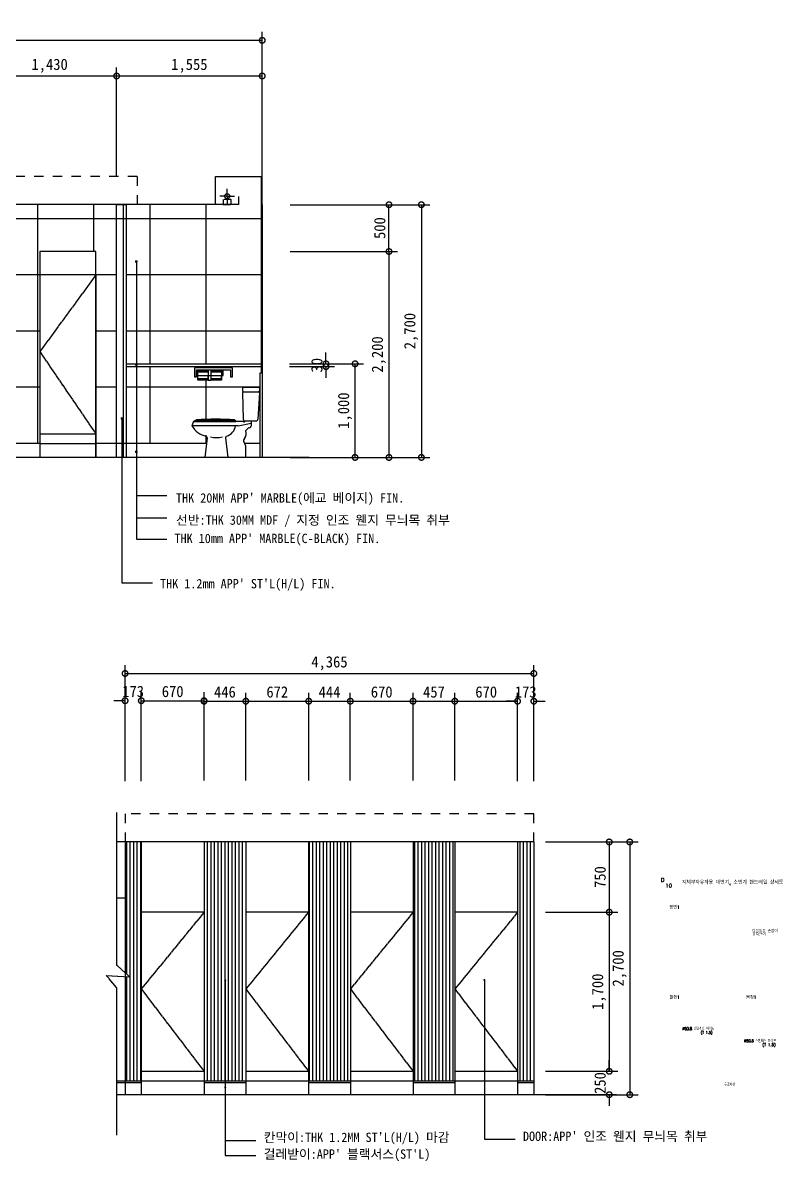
# Model space of a CAD drawing. Header units: inches. Extents: x -1249499 to 290957, y -589671 to 1013543.
# Drawn here: x -1166040 to -1158005, y 242871 to 255034 of the extents above; entities that cross this region are included whole.
import ezdxf
from ezdxf.enums import TextEntityAlignment as Align

# ---------------------------------------------------------------- set-up
doc = ezdxf.new("R2010")
doc.units = ezdxf.units.IN
doc.header["$MEASUREMENT"] = 0
for name, pattern in [('CEN', [62, 60, -1, 0, -1]), ('HID2', [1.15, 0.75, -0.4]), ('HIDDEN', [2, 1, -1])]:
    doc.linetypes.add(name, pattern=pattern)
for name, color, linetype in [('5', 5, 'Continuous'), ('6', 6, 'Continuous'), ('A-NOTE', 62, 'Continuous'), ('CEN', 1, 'CEN'), ('CHAIR', 4, 'Continuous'), ('DIM', 1, 'Continuous'), ('F', 150, 'Continuous'), ('FUR', 4, 'Continuous'), ('H', 8, 'Continuous'), ('LIGHT', 1, 'Continuous'), ('TEX', 7, 'Continuous'), ('text', 7, 'Continuous'), ('WALL1', 3, 'Continuous'), ('내벽', 177, 'Continuous')]:
    doc.layers.add(name, color=color, linetype=linetype)
doc.styles.add('HSH', font='romans', dxfattribs={"bigfont": 'hs'})
doc.styles.add('R14HS', font='romans.shx', dxfattribs={"bigfont": 'hsw.shx'})
doc.styles.get("Standard").update_dxf_attribs({"font": 'DotumChe.ttf'})
doc.dimstyles.new('STANDARD-600', dxfattribs={"dimtxt": 1000, "dimasz": 400, "dimexe": 800, "dimexo": 800, "dimgap": 400, "dimtad": 1, "dimdec": 0, "dimzin": 0, "dimdsep": 46, "dimlunit": 6, "dimtxsty": 'Standard', "dimsah": 1, "dimcen": 0.135, "dimclrd": 256, "dimclre": 256, "dimclrt": 4, "dimadec": 0, "dimazin": 0, "dimtfac": 1, "dimtdec": 0, "dimtofl": 0, "dimtmove": 2, "dimatfit": 3, "dimfxl": 1, "dimtolj": 1, "dimtzin": 0, "dimarcsym": 0})

# ---------------------------------------------------------------- blocks, each defined once
blk = doc.blocks.new('_DOTSMALL')
at = {"color": 0, "linetype": 'ByBlock', "const_width": 0.5}
blk.add_lwpolyline([(-0.0625, 0, 1), (0.0625, 0, 1)], format="xyb", close=True, dxfattribs=at)
blk = doc.blocks.new('*D983')
at = {"layer": 'DEFPOINTS', "color": 0, "transparency": 16777216}
for p in [(-1163483, 254846), (-1175358, 253090), (-1163483, 253090)]:
    blk.add_point(p, dxfattribs=at)
at = {"layer": 'H', "color": 0, "lineweight": -2, "transparency": 16777216}
for p, q in [((-1175358, 253390), (-1175358, 254936)), ((-1163483, 253390), (-1163483, 254936)), ((-1175358, 254846), (-1163483, 254846))]:
    blk.add_line(p, q, dxfattribs=at)
at = {"layer": 'H', "color": 0, "lineweight": -2, "transparency": 16777216, "xscale": 120, "yscale": 120, "zscale": 120, "rotation": 180}
blk.add_blockref('_DOTSMALL', (-1175358, 254846), dxfattribs=at)
at = {"layer": 'H', "color": 0, "lineweight": -2, "transparency": 16777216, "xscale": 120, "yscale": 120, "zscale": 120}
blk.add_blockref('_DOTSMALL', (-1163483, 254846), dxfattribs=at)
at = {"layer": 'H', "color": 4, "transparency": 16777216, "insert": (-1169421, 254955), "char_height": 120, "attachment_point": 5}
blk.add_mtext('\\A1;11,875', dxfattribs=at)
blk = doc.blocks.new('*D984')
at = {"layer": 'DEFPOINTS', "color": 0, "transparency": 16777216}
for p in [(-1165038, 254465), (-1166468, 253090), (-1165038, 253090)]:
    blk.add_point(p, dxfattribs=at)
at = {"layer": 'H', "color": 0, "lineweight": -2, "transparency": 16777216}
for p, q in [((-1166468, 253390), (-1166468, 254555)), ((-1166468, 254465), (-1165038, 254465)), ((-1165038, 253390), (-1165038, 254555))]:
    blk.add_line(p, q, dxfattribs=at)
at = {"layer": 'H', "color": 0, "lineweight": -2, "transparency": 16777216, "xscale": 120, "yscale": 120, "zscale": 120, "rotation": 180}
blk.add_blockref('_DOTSMALL', (-1166468, 254465), dxfattribs=at)
at = {"layer": 'H', "color": 0, "lineweight": -2, "transparency": 16777216, "xscale": 120, "yscale": 120, "zscale": 120}
blk.add_blockref('_DOTSMALL', (-1165038, 254465), dxfattribs=at)
at = {"layer": 'H', "color": 4, "transparency": 16777216, "insert": (-1165753, 254574), "char_height": 120, "attachment_point": 5}
blk.add_mtext('\\A1;1,430', dxfattribs=at)
blk = doc.blocks.new('*D1058')
at = {"layer": 'DEFPOINTS', "color": 0, "transparency": 16777216}
for p in [(-1163658, 247786), (-1164104, 246640), (-1163658, 246640)]:
    blk.add_point(p, dxfattribs=at)
at = {"layer": 'H', "color": 0, "lineweight": -2, "transparency": 16777216}
for p, q in [((-1164104, 246940), (-1164104, 247876)), ((-1163658, 246940), (-1163658, 247876)), ((-1164104, 247786), (-1163658, 247786))]:
    blk.add_line(p, q, dxfattribs=at)
at = {"layer": 'H', "color": 0, "lineweight": -2, "transparency": 16777216, "xscale": 120, "yscale": 120, "zscale": 120, "rotation": 180}
blk.add_blockref('_DOTSMALL', (-1164104, 247786), dxfattribs=at)
at = {"layer": 'H', "color": 0, "lineweight": -2, "transparency": 16777216, "xscale": 120, "yscale": 120, "zscale": 120}
blk.add_blockref('_DOTSMALL', (-1163658, 247786), dxfattribs=at)
at = {"layer": 'H', "color": 4, "transparency": 16777216, "insert": (-1163881, 247884), "char_height": 120, "attachment_point": 5}
blk.add_mtext('\\A1;446', dxfattribs=at)
blk = doc.blocks.new('*D1059')
at = {"layer": 'DEFPOINTS', "color": 0, "transparency": 16777216}
for p in [(-1160582, 248082), (-1164947, 246630), (-1160582, 246630)]:
    blk.add_point(p, dxfattribs=at)
at = {"layer": 'H', "color": 0, "lineweight": -2, "transparency": 16777216}
for p, q in [((-1164947, 246930), (-1164947, 248172)), ((-1160582, 246930), (-1160582, 248172)), ((-1164947, 248082), (-1160582, 248082))]:
    blk.add_line(p, q, dxfattribs=at)
at = {"layer": 'H', "color": 0, "lineweight": -2, "transparency": 16777216, "xscale": 120, "yscale": 120, "zscale": 120, "rotation": 180}
blk.add_blockref('_DOTSMALL', (-1164947, 248082), dxfattribs=at)
at = {"layer": 'H', "color": 0, "lineweight": -2, "transparency": 16777216, "xscale": 120, "yscale": 120, "zscale": 120}
blk.add_blockref('_DOTSMALL', (-1160582, 248082), dxfattribs=at)
at = {"layer": 'H', "color": 4, "transparency": 16777216, "insert": (-1162765, 248191), "char_height": 120, "attachment_point": 5}
blk.add_mtext('\\A1;4,365', dxfattribs=at)
blk = doc.blocks.new('*D1060')
at = {"layer": 'DEFPOINTS', "color": 0, "transparency": 16777216}
for p in [(-1164104, 247791), (-1164774, 246630), (-1164104, 246640)]:
    blk.add_point(p, dxfattribs=at)
at = {"layer": 'H', "color": 0, "lineweight": -2, "transparency": 16777216}
for p, q in [((-1164774, 246930), (-1164774, 247881)), ((-1164104, 246940), (-1164104, 247881)), ((-1164774, 247791), (-1164104, 247791))]:
    blk.add_line(p, q, dxfattribs=at)
at = {"layer": 'H', "color": 0, "lineweight": -2, "transparency": 16777216, "xscale": 120, "yscale": 120, "zscale": 120, "rotation": 180}
blk.add_blockref('_DOTSMALL', (-1164774, 247791), dxfattribs=at)
at = {"layer": 'H', "color": 0, "lineweight": -2, "transparency": 16777216, "xscale": 120, "yscale": 120, "zscale": 120}
blk.add_blockref('_DOTSMALL', (-1164104, 247791), dxfattribs=at)
at = {"layer": 'H', "color": 4, "transparency": 16777216, "insert": (-1164439, 247889), "char_height": 120, "attachment_point": 5}
blk.add_mtext('\\A1;670', dxfattribs=at)
blk = doc.blocks.new('*D1061')
at = {"layer": 'DEFPOINTS', "color": 0, "transparency": 16777216}
for p in [(-1160756, 247786), (-1161426, 246640), (-1160756, 246630)]:
    blk.add_point(p, dxfattribs=at)
at = {"layer": 'H', "color": 0, "lineweight": -2, "transparency": 16777216}
for p, q in [((-1161426, 246940), (-1161426, 247876)), ((-1160756, 246930), (-1160756, 247876)), ((-1161426, 247786), (-1160756, 247786))]:
    blk.add_line(p, q, dxfattribs=at)
at = {"layer": 'H', "color": 0, "lineweight": -2, "transparency": 16777216, "xscale": 120, "yscale": 120, "zscale": 120, "rotation": 180}
blk.add_blockref('_DOTSMALL', (-1161426, 247786), dxfattribs=at)
at = {"layer": 'H', "color": 0, "lineweight": -2, "transparency": 16777216, "xscale": 120, "yscale": 120, "zscale": 120}
blk.add_blockref('_DOTSMALL', (-1160756, 247786), dxfattribs=at)
at = {"layer": 'H', "color": 4, "transparency": 16777216, "insert": (-1161091, 247884), "char_height": 120, "attachment_point": 5}
blk.add_mtext('\\A1;670', dxfattribs=at)
blk = doc.blocks.new('*D1062')
at = {"layer": 'DEFPOINTS', "color": 0, "transparency": 16777216}
for p in [(-1161426, 247786), (-1161872, 246640), (-1161426, 246640)]:
    blk.add_point(p, dxfattribs=at)
at = {"layer": 'H', "color": 0, "lineweight": -2, "transparency": 16777216}
for p, q in [((-1161872, 246940), (-1161872, 247876)), ((-1161426, 246940), (-1161426, 247876)), ((-1161872, 247786), (-1161426, 247786))]:
    blk.add_line(p, q, dxfattribs=at)
at = {"layer": 'H', "color": 0, "lineweight": -2, "transparency": 16777216, "xscale": 120, "yscale": 120, "zscale": 120, "rotation": 180}
blk.add_blockref('_DOTSMALL', (-1161872, 247786), dxfattribs=at)
at = {"layer": 'H', "color": 0, "lineweight": -2, "transparency": 16777216, "xscale": 120, "yscale": 120, "zscale": 120}
blk.add_blockref('_DOTSMALL', (-1161426, 247786), dxfattribs=at)
at = {"layer": 'H', "color": 4, "transparency": 16777216, "insert": (-1161649, 247884), "char_height": 120, "attachment_point": 5}
blk.add_mtext('\\A1;457', dxfattribs=at)
blk = doc.blocks.new('*D1063')
at = {"layer": 'DEFPOINTS', "color": 0, "transparency": 16777216}
for p in [(-1161872, 247786), (-1162542, 246640), (-1161872, 246640)]:
    blk.add_point(p, dxfattribs=at)
at = {"layer": 'H', "color": 0, "lineweight": -2, "transparency": 16777216}
for p, q in [((-1162542, 246940), (-1162542, 247876)), ((-1161872, 246940), (-1161872, 247876)), ((-1162542, 247786), (-1161872, 247786))]:
    blk.add_line(p, q, dxfattribs=at)
at = {"layer": 'H', "color": 0, "lineweight": -2, "transparency": 16777216, "xscale": 120, "yscale": 120, "zscale": 120, "rotation": 180}
blk.add_blockref('_DOTSMALL', (-1162542, 247786), dxfattribs=at)
at = {"layer": 'H', "color": 0, "lineweight": -2, "transparency": 16777216, "xscale": 120, "yscale": 120, "zscale": 120}
blk.add_blockref('_DOTSMALL', (-1161872, 247786), dxfattribs=at)
at = {"layer": 'H', "color": 4, "transparency": 16777216, "insert": (-1162207, 247884), "char_height": 120, "attachment_point": 5}
blk.add_mtext('\\A1;670', dxfattribs=at)
blk = doc.blocks.new('*D1064')
at = {"layer": 'DEFPOINTS', "color": 0, "transparency": 16777216}
for p in [(-1162542, 247786), (-1162986, 246640), (-1162542, 246640)]:
    blk.add_point(p, dxfattribs=at)
at = {"layer": 'H', "color": 0, "lineweight": -2, "transparency": 16777216}
for p, q in [((-1162986, 246940), (-1162986, 247876)), ((-1162542, 246940), (-1162542, 247876)), ((-1162986, 247786), (-1162542, 247786))]:
    blk.add_line(p, q, dxfattribs=at)
at = {"layer": 'H', "color": 0, "lineweight": -2, "transparency": 16777216, "xscale": 120, "yscale": 120, "zscale": 120, "rotation": 180}
blk.add_blockref('_DOTSMALL', (-1162986, 247786), dxfattribs=at)
at = {"layer": 'H', "color": 0, "lineweight": -2, "transparency": 16777216, "xscale": 120, "yscale": 120, "zscale": 120}
blk.add_blockref('_DOTSMALL', (-1162542, 247786), dxfattribs=at)
at = {"layer": 'H', "color": 4, "transparency": 16777216, "insert": (-1162764, 247884), "char_height": 120, "attachment_point": 5}
blk.add_mtext('\\A1;444', dxfattribs=at)
blk = doc.blocks.new('*D1065')
at = {"layer": 'DEFPOINTS', "color": 0, "transparency": 16777216}
for p in [(-1162986, 247786), (-1163658, 246640), (-1162986, 246640)]:
    blk.add_point(p, dxfattribs=at)
at = {"layer": 'H', "color": 0, "lineweight": -2, "transparency": 16777216}
for p, q in [((-1163658, 246940), (-1163658, 247876)), ((-1162986, 246940), (-1162986, 247876)), ((-1163658, 247786), (-1162986, 247786))]:
    blk.add_line(p, q, dxfattribs=at)
at = {"layer": 'H', "color": 0, "lineweight": -2, "transparency": 16777216, "xscale": 120, "yscale": 120, "zscale": 120, "rotation": 180}
blk.add_blockref('_DOTSMALL', (-1163658, 247786), dxfattribs=at)
at = {"layer": 'H', "color": 0, "lineweight": -2, "transparency": 16777216, "xscale": 120, "yscale": 120, "zscale": 120}
blk.add_blockref('_DOTSMALL', (-1162986, 247786), dxfattribs=at)
at = {"layer": 'H', "color": 4, "transparency": 16777216, "insert": (-1163322, 247884), "char_height": 120, "attachment_point": 5}
blk.add_mtext('\\A1;672', dxfattribs=at)
blk = doc.blocks.new('*D1066')
at = {"layer": 'DEFPOINTS', "color": 0, "transparency": 16777216}
for p in [(-1164947, 247791), (-1164947, 246630), (-1164774, 246630)]:
    blk.add_point(p, dxfattribs=at)
at = {"layer": 'H', "color": 0, "lineweight": -2, "transparency": 16777216}
for p, q in [((-1164947, 246930), (-1164947, 247881)), ((-1164774, 246930), (-1164774, 247881)), ((-1164947, 247791), (-1165067, 247791)), ((-1164774, 247791), (-1164654, 247791))]:
    blk.add_line(p, q, dxfattribs=at)
at = {"layer": 'H', "color": 0, "lineweight": -2, "transparency": 16777216, "xscale": 120, "yscale": 120, "zscale": 120}
blk.add_blockref('_DOTSMALL', (-1164947, 247791), dxfattribs=at)
at = {"layer": 'H', "color": 0, "lineweight": -2, "transparency": 16777216, "xscale": 120, "yscale": 120, "zscale": 120, "rotation": 180}
blk.add_blockref('_DOTSMALL', (-1164774, 247791), dxfattribs=at)
at = {"layer": 'H', "color": 4, "transparency": 16777216, "insert": (-1164861, 247889), "char_height": 120, "attachment_point": 5}
blk.add_mtext('\\A1;173', dxfattribs=at)
blk = doc.blocks.new('*D1067')
at = {"layer": 'DEFPOINTS', "color": 0, "transparency": 16777216}
for p in [(-1160582, 247786), (-1160756, 246630), (-1160582, 246630)]:
    blk.add_point(p, dxfattribs=at)
at = {"layer": 'H', "color": 0, "lineweight": -2, "transparency": 16777216}
for p, q in [((-1160756, 246930), (-1160756, 247876)), ((-1160582, 246930), (-1160582, 247876)), ((-1160756, 247786), (-1160876, 247786)), ((-1160582, 247786), (-1160462, 247786))]:
    blk.add_line(p, q, dxfattribs=at)
at = {"layer": 'H', "color": 0, "lineweight": -2, "transparency": 16777216, "xscale": 120, "yscale": 120, "zscale": 120}
blk.add_blockref('_DOTSMALL', (-1160756, 247786), dxfattribs=at)
at = {"layer": 'H', "color": 0, "lineweight": -2, "transparency": 16777216, "xscale": 120, "yscale": 120, "zscale": 120, "rotation": 180}
blk.add_blockref('_DOTSMALL', (-1160582, 247786), dxfattribs=at)
at = {"layer": 'H', "color": 4, "transparency": 16777216, "insert": (-1160669, 247884), "char_height": 120, "attachment_point": 5}
blk.add_mtext('\\A1;173', dxfattribs=at)
blk = doc.blocks.new('*D1068')
at = {"layer": 'DEFPOINTS', "color": 0, "transparency": 16777216}
for p in [(-1160756, 246282), (-1160756, 243582), (-1159558, 243582)]:
    blk.add_point(p, dxfattribs=at)
at = {"layer": 'H', "color": 0, "lineweight": -2, "transparency": 16777216}
for p, q in [((-1160456, 246282), (-1159468, 246282)), ((-1159558, 246282), (-1159558, 243582)), ((-1160456, 243582), (-1159468, 243582))]:
    blk.add_line(p, q, dxfattribs=at)
at = {"layer": 'H', "color": 0, "lineweight": -2, "transparency": 16777216, "xscale": 120, "yscale": 120, "zscale": 120}
for p, rotation in [((-1159558, 246282), 90), ((-1159558, 243582), 270)]:
    blk.add_blockref('_DOTSMALL', p, dxfattribs=dict(at, rotation=rotation))
at = {"layer": 'H', "color": 4, "transparency": 16777216, "insert": (-1159667, 244932), "char_height": 120, "attachment_point": 5, "rotation": 90}
blk.add_mtext('\\A1;2,700', dxfattribs=at)
blk = doc.blocks.new('*D1069')
at = {"layer": 'DEFPOINTS', "color": 0, "transparency": 16777216}
for p in [(-1160756, 246282), (-1160756, 245532), (-1159777, 245532)]:
    blk.add_point(p, dxfattribs=at)
at = {"layer": 'H', "color": 0, "lineweight": -2, "transparency": 16777216}
for p, q in [((-1160456, 246282), (-1159687, 246282)), ((-1159777, 246282), (-1159777, 245532)), ((-1160456, 245532), (-1159687, 245532))]:
    blk.add_line(p, q, dxfattribs=at)
at = {"layer": 'H', "color": 0, "lineweight": -2, "transparency": 16777216, "xscale": 120, "yscale": 120, "zscale": 120}
for p, rotation in [((-1159777, 246282), 90), ((-1159777, 245532), 270)]:
    blk.add_blockref('_DOTSMALL', p, dxfattribs=dict(at, rotation=rotation))
at = {"layer": 'H', "color": 4, "transparency": 16777216, "insert": (-1159874, 245907), "char_height": 120, "attachment_point": 5, "rotation": 90}
blk.add_mtext('\\A1;750', dxfattribs=at)
blk = doc.blocks.new('*D1070')
at = {"layer": 'DEFPOINTS', "color": 0, "transparency": 16777216}
for p in [(-1160756, 245532), (-1160756, 243832), (-1159777, 243832)]:
    blk.add_point(p, dxfattribs=at)
at = {"layer": 'H', "color": 0, "lineweight": -2, "transparency": 16777216}
for p, q in [((-1160456, 245532), (-1159687, 245532)), ((-1159777, 245532), (-1159777, 243832)), ((-1160456, 243832), (-1159687, 243832))]:
    blk.add_line(p, q, dxfattribs=at)
at = {"layer": 'H', "color": 0, "lineweight": -2, "transparency": 16777216, "xscale": 120, "yscale": 120, "zscale": 120}
for p, rotation in [((-1159777, 245532), 90), ((-1159777, 243832), 270)]:
    blk.add_blockref('_DOTSMALL', p, dxfattribs=dict(at, rotation=rotation))
at = {"layer": 'H', "color": 4, "transparency": 16777216, "insert": (-1159886, 244682), "char_height": 120, "attachment_point": 5, "rotation": 90}
blk.add_mtext('\\A1;1,700', dxfattribs=at)
blk = doc.blocks.new('*D1071')
at = {"layer": 'DEFPOINTS', "color": 0, "transparency": 16777216}
for p in [(-1160756, 243832), (-1160756, 243582), (-1159777, 243582)]:
    blk.add_point(p, dxfattribs=at)
at = {"layer": 'H', "color": 0, "lineweight": -2, "transparency": 16777216}
for p, q in [((-1159777, 243832), (-1159777, 243952)), ((-1160456, 243832), (-1159687, 243832)), ((-1160456, 243582), (-1159687, 243582)), ((-1159777, 243582), (-1159777, 243462))]:
    blk.add_line(p, q, dxfattribs=at)
at = {"layer": 'H', "color": 0, "lineweight": -2, "transparency": 16777216, "xscale": 120, "yscale": 120, "zscale": 120}
for p, rotation in [((-1159777, 243832), 270), ((-1159777, 243582), 90)]:
    blk.add_blockref('_DOTSMALL', p, dxfattribs=dict(at, rotation=rotation))
at = {"layer": 'H', "color": 4, "transparency": 16777216, "insert": (-1159874, 243707), "char_height": 120, "attachment_point": 5, "rotation": 90}
blk.add_mtext('\\A1;250', dxfattribs=at)
blk = doc.blocks.new('*D1072')
at = {"layer": 'DEFPOINTS', "color": 0, "transparency": 16777216}
for p in [(-1163483, 253090), (-1163483, 250390), (-1161783, 250390)]:
    blk.add_point(p, dxfattribs=at)
at = {"layer": 'H', "color": 0, "lineweight": -2, "transparency": 16777216}
for p, q in [((-1163183, 253090), (-1161693, 253090)), ((-1161783, 253090), (-1161783, 250390)), ((-1163183, 250390), (-1161693, 250390))]:
    blk.add_line(p, q, dxfattribs=at)
at = {"layer": 'H', "color": 0, "lineweight": -2, "transparency": 16777216, "xscale": 120, "yscale": 120, "zscale": 120}
for p, rotation in [((-1161783, 253090), 90), ((-1161783, 250390), 270)]:
    blk.add_blockref('_DOTSMALL', p, dxfattribs=dict(at, rotation=rotation))
at = {"layer": 'H', "color": 4, "transparency": 16777216, "insert": (-1161892, 251740), "char_height": 120, "attachment_point": 5, "rotation": 90}
blk.add_mtext('\\A1;2,700', dxfattribs=at)
blk = doc.blocks.new('*D1073')
at = {"layer": 'DEFPOINTS', "color": 0, "transparency": 16777216}
for p in [(-1163483, 252590), (-1163483, 250390), (-1162129, 250390)]:
    blk.add_point(p, dxfattribs=at)
at = {"layer": 'H', "color": 0, "lineweight": -2, "transparency": 16777216}
for p, q in [((-1163183, 252590), (-1162039, 252590)), ((-1162129, 252590), (-1162129, 250390)), ((-1163183, 250390), (-1162039, 250390))]:
    blk.add_line(p, q, dxfattribs=at)
at = {"layer": 'H', "color": 0, "lineweight": -2, "transparency": 16777216, "xscale": 120, "yscale": 120, "zscale": 120}
for p, rotation in [((-1162129, 252590), 90), ((-1162129, 250390), 270)]:
    blk.add_blockref('_DOTSMALL', p, dxfattribs=dict(at, rotation=rotation))
at = {"layer": 'H', "color": 4, "transparency": 16777216, "insert": (-1162238, 251490), "char_height": 120, "attachment_point": 5, "rotation": 90}
blk.add_mtext('\\A1;2,200', dxfattribs=at)
blk = doc.blocks.new('*D1074')
at = {"layer": 'DEFPOINTS', "color": 0, "transparency": 16777216}
for p in [(-1163483, 251390), (-1162491, 251390), (-1163483, 250390)]:
    blk.add_point(p, dxfattribs=at)
at = {"layer": 'H', "color": 0, "lineweight": -2, "transparency": 16777216}
for p, q in [((-1163183, 251390), (-1162401, 251390)), ((-1162491, 250390), (-1162491, 251390)), ((-1163183, 250390), (-1162401, 250390))]:
    blk.add_line(p, q, dxfattribs=at)
at = {"layer": 'H', "color": 0, "lineweight": -2, "transparency": 16777216, "xscale": 120, "yscale": 120, "zscale": 120}
for p, rotation in [((-1162491, 251390), 90), ((-1162491, 250390), 270)]:
    blk.add_blockref('_DOTSMALL', p, dxfattribs=dict(at, rotation=rotation))
at = {"layer": 'H', "color": 4, "transparency": 16777216, "insert": (-1162599, 250890), "char_height": 120, "attachment_point": 5, "rotation": 90}
blk.add_mtext('\\A1;1,000', dxfattribs=at)
blk = doc.blocks.new('*D1075')
at = {"layer": 'DEFPOINTS', "color": 0, "transparency": 16777216}
for p in [(-1163483, 253090), (-1162129, 253090), (-1163483, 252590)]:
    blk.add_point(p, dxfattribs=at)
at = {"layer": 'H', "color": 0, "lineweight": -2, "transparency": 16777216}
for p, q in [((-1163183, 253090), (-1162039, 253090)), ((-1162129, 252590), (-1162129, 253090)), ((-1163183, 252590), (-1162039, 252590))]:
    blk.add_line(p, q, dxfattribs=at)
at = {"layer": 'H', "color": 0, "lineweight": -2, "transparency": 16777216, "xscale": 120, "yscale": 120, "zscale": 120}
for p, rotation in [((-1162129, 253090), 90), ((-1162129, 252590), 270)]:
    blk.add_blockref('_DOTSMALL', p, dxfattribs=dict(at, rotation=rotation))
at = {"layer": 'H', "color": 4, "transparency": 16777216, "insert": (-1162227, 252840), "char_height": 120, "attachment_point": 5, "rotation": 90}
blk.add_mtext('\\A1;500', dxfattribs=at)
blk = doc.blocks.new('*D1076')
at = {"layer": 'DEFPOINTS', "color": 0, "transparency": 16777216}
for p in [(-1163483, 254465), (-1165038, 253090), (-1163483, 253090)]:
    blk.add_point(p, dxfattribs=at)
at = {"layer": 'H', "color": 0, "lineweight": -2, "transparency": 16777216}
for p, q in [((-1165038, 253390), (-1165038, 254555)), ((-1165038, 254465), (-1163483, 254465)), ((-1163483, 253390), (-1163483, 254555))]:
    blk.add_line(p, q, dxfattribs=at)
at = {"layer": 'H', "color": 0, "lineweight": -2, "transparency": 16777216, "xscale": 120, "yscale": 120, "zscale": 120, "rotation": 180}
blk.add_blockref('_DOTSMALL', (-1165038, 254465), dxfattribs=at)
at = {"layer": 'H', "color": 0, "lineweight": -2, "transparency": 16777216, "xscale": 120, "yscale": 120, "zscale": 120}
blk.add_blockref('_DOTSMALL', (-1163483, 254465), dxfattribs=at)
at = {"layer": 'H', "color": 4, "transparency": 16777216, "insert": (-1164261, 254574), "char_height": 120, "attachment_point": 5}
blk.add_mtext('\\A1;1,555', dxfattribs=at)
blk = doc.blocks.new('할로겐6')
at = {"color": 1}
for q in [(105, 356), (-95, 156), (105, -43), (105, -43), (305, 156)]:
    blk.add_line((105, 156), q, dxfattribs=at)
at = {"color": 4}
blk.add_circle((105, 156), 75, dxfattribs=at)
at = {"layer": '내벽', "color": 1}
for p, q in [((105, 367), (105, 380)), ((-106, 156), (-118, 156)), ((315, 156), (328, 156)), ((105, -54), (105, -67))]:
    blk.add_line(p, q, dxfattribs=at)
blk = doc.blocks.new('A$C23DE038C')
at = {"layer": 'LIGHT', "color": 4}
blk.add_blockref('할로겐6', (118, 67), dxfattribs=at)
blk = doc.blocks.new('A$C780571A9')
at = {"layer": 'LIGHT', "linetype": 'Continuous'}
blk.add_blockref('A$C23DE038C', (0, 0), dxfattribs=at)
blk = doc.blocks.new('A$C15CA1D79')
at = {"layer": 'LIGHT', "linetype": 'Continuous'}
blk.add_blockref('A$C780571A9', (0, 0), dxfattribs=at)
blk = doc.blocks.new('A$C687454CC')
at = {"layer": 'LIGHT', "color": 1, "linetype": 'Continuous', "xscale": -1}
blk.add_blockref('A$C15CA1D79', (447, 0), dxfattribs=at)
blk = doc.blocks.new('A$C3FF03160')
at = {"layer": 'LIGHT'}
blk.add_blockref('A$C687454CC', (0, 0), dxfattribs=at)
blk = doc.blocks.new('A$C45D56508')
at = {"layer": 'FUR', "color": 4, "xscale": -1, "rotation": 270}
blk.add_blockref('A$C3FF03160', (0, 0), dxfattribs=at)
blk = doc.blocks.new('*D1077')
at = {"layer": 'DEFPOINTS', "color": 0, "transparency": 16777216}
for p in [(-1163493, 251390), (-1163493, 251360), (-1162802, 251360)]:
    blk.add_point(p, dxfattribs=at)
at = {"layer": 'H', "color": 0, "lineweight": -2, "transparency": 16777216}
for p, q in [((-1162802, 251390), (-1162802, 251510)), ((-1163193, 251390), (-1162712, 251390)), ((-1163193, 251360), (-1162712, 251360)), ((-1162802, 251360), (-1162802, 251240))]:
    blk.add_line(p, q, dxfattribs=at)
at = {"layer": 'H', "color": 0, "lineweight": -2, "transparency": 16777216, "xscale": 120, "yscale": 120, "zscale": 120}
for p, rotation in [((-1162802, 251390), 270), ((-1162802, 251360), 90)]:
    blk.add_blockref('_DOTSMALL', p, dxfattribs=dict(at, rotation=rotation))
at = {"layer": 'H', "color": 4, "transparency": 16777216, "insert": (-1162899, 251375), "char_height": 120, "attachment_point": 5, "rotation": 90}
blk.add_mtext('\\A1;30', dxfattribs=at)

msp = doc.modelspace()

# ---------------------------------------------------------------- hatches: boundary and pattern name
at = {"layer": 'H'}
h = msp.add_hatch(dxfattribs=at)
h.set_pattern_fill('ANSI31', color=256, scale=300, angle=45, style=0)
h.set_pattern_definition([(90, (-1423867.076, 97570.18), (-37.5, 7e-15), [])])
h.paths.add_polyline_path([(-1164947.5, 244885), (-1164896.1, 244839.1), (-1164947.5, 244842.5), (-1164947.5, 243731.8), (-1164774.3, 243731.8), (-1164774.3, 246281.8), (-1164947.5, 246281.8)])
h.paths.add_polyline_path([(-1163658.1, 246281.8), (-1164104.3, 246281.8), (-1164104.3, 243731.8), (-1163658.1, 243731.8)])
h.paths.add_polyline_path([(-1162541.8, 246281.8), (-1162988.1, 246281.8), (-1162988.1, 243731.8), (-1162541.8, 243731.8)])
h.paths.add_polyline_path([(-1161425.6, 246281.8), (-1161871.8, 246281.8), (-1161871.8, 243731.8), (-1161425.6, 243731.8)])
h.paths.add_polyline_path([(-1160755.6, 243731.8), (-1160582.5, 243731.8), (-1160582.5, 246281.8), (-1160755.6, 246281.8)])

# ---------------------------------------------------------------- linework, layer by layer
at = {"linetype": 'HIDDEN', "ltscale": 100}
for p, q in [((-1164818.2, 253390.4), (-1167468.2, 253390.4)), ((-1164818.2, 253390.4), (-1164818.2, 253090.4)), ((-1165038.2, 253090.4), (-1164933.2, 253090.4)), ((-1160582.5, 246581.8), (-1164947.5, 246581.8)), ((-1164947.5, 246581.8), (-1164947.5, 246281.8)), ((-1160582.5, 246281.8), (-1160582.5, 246581.8))]:
    msp.add_line(p, q, dxfattribs=at)
at = {"color": 2}
for p, q in [((-1162983.2, 250390.4), (-1176534.8, 250390.4)), ((-1159699.3, 243581.8), (-1165037.5, 243581.8))]:
    msp.add_line(p, q, dxfattribs=at)
at = {"layer": '5'}
for p, q in [((-1165858.2, 252096), (-1165858.2, 251841)), ((-1165258.2, 252096), (-1165258.2, 251841)), ((-1165858.2, 250540.4), (-1173018.2, 250540.4)), ((-1164933.2, 250540.4), (-1165258.2, 250540.4)), ((-1164078.4, 250540.4), (-1164933.2, 250540.4)), ((-1163508.2, 250540.4), (-1163672, 250540.4))]:
    msp.add_line(p, q, dxfattribs=at)
at = {"layer": '5', "linetype": 'Continuous'}
for p, q in [((-1165037.5, 243731.8), (-1164774.3, 243731.8)), ((-1164104.3, 243731.8), (-1163658.1, 243731.8)), ((-1162988.1, 243731.8), (-1162541.8, 243731.8)), ((-1161871.8, 243731.8), (-1161425.6, 243731.8)), ((-1160755.6, 243731.8), (-1160582.5, 243731.8)), ((-1165037.5, 243711.8), (-1164774.3, 243711.8)), ((-1164104.3, 243711.8), (-1163658.1, 243711.8)), ((-1162988.1, 243711.8), (-1162541.8, 243711.8)), ((-1161871.8, 243711.8), (-1161425.6, 243711.8)), ((-1160755.6, 243711.8), (-1160582.5, 243711.8))]:
    msp.add_line(p, q, dxfattribs=at)
at = {"layer": '6'}
for p, q in [((-1165258.2, 252340.4), (-1165858.2, 252340.4)), ((-1164933.2, 251390.4), (-1163493.2, 251390.4)), ((-1164933.2, 251360.4), (-1163493.2, 251360.4)), ((-1163692.9, 251130.4), (-1163692.9, 251100.6)), ((-1163692.9, 251080.6), (-1163684.5, 250800.4)), ((-1163682.9, 251140.4), (-1163523, 251140.4)), ((-1163682.9, 251090.6), (-1163523, 251090.6)), ((-1163513, 251080.6), (-1163529.8, 250800.4)), ((-1163513, 251130.4), (-1163513, 251100.6)), ((-1164197.2, 250784.2), (-1164183.8, 250791.4)), ((-1163777.9, 250791.4), (-1163769.9, 250784.2)), ((-1164217.8, 250773.2), (-1164233, 250729.3)), ((-1163740.3, 250729.3), (-1164233, 250729.3)), ((-1163682.1, 250772.2), (-1164218.2, 250772.2)), ((-1163765, 250778.6), (-1164207.3, 250778.6)), ((-1164207.3, 250775), (-1163765, 250775)), ((-1163769.9, 250784.2), (-1164197.2, 250784.2)), ((-1164197.2, 250784.2), (-1164197.2, 250784.2)), ((-1163765, 250775), (-1163765, 250778.6)), ((-1163740.3, 250729.3), (-1163602, 250754.8)), ((-1163664.5, 250780.4), (-1163549.8, 250780.4)), ((-1163626.2, 250708.2), (-1163658.5, 250676)), ((-1163601.5, 250780.4), (-1163602.6, 250725.4)), ((-1165858.2, 250640.4), (-1165258.2, 250640.4)), ((-1164071.5, 250600.5), (-1164095.8, 250390.4)), ((-1163873.2, 250600.5), (-1163849, 250390.4)), ((-1163662.8, 250519.1), (-1163662.8, 250390.4)), ((-1163662.8, 250390.4), (-1164095.8, 250390.4)), ((-1164774.3, 246281.8), (-1164774.3, 243581.8)), ((-1164104.3, 246281.8), (-1164104.3, 243581.8)), ((-1163658.1, 246281.8), (-1163658.1, 243581.8)), ((-1162988.1, 246281.8), (-1162988.1, 243581.8)), ((-1162541.8, 246281.8), (-1162541.8, 243581.8)), ((-1161871.8, 246281.8), (-1161871.8, 243581.8)), ((-1161425.6, 246281.8), (-1161425.6, 243581.8)), ((-1160755.6, 246281.8), (-1160755.6, 243581.8)), ((-1164104.3, 245531.8), (-1164774.3, 245531.8)), ((-1162988.1, 245531.8), (-1163658.1, 245531.8)), ((-1161871.8, 245531.8), (-1162541.8, 245531.8)), ((-1160755.6, 245531.8), (-1161425.6, 245531.8)), ((-1164774.3, 243831.8), (-1164104.3, 243831.8)), ((-1163658.1, 243831.8), (-1162988.1, 243831.8)), ((-1162541.8, 243831.8), (-1161871.8, 243831.8)), ((-1161425.6, 243831.8), (-1160755.6, 243831.8))]:
    msp.add_line(p, q, dxfattribs=at)
for centre, radius, start, end in [((-1163682.9, 251130.4), 10, 90, 180), ((-1163682.9, 251100.6), 10, 180, 270), ((-1163682.9, 251080.6), 10, 90, 180), ((-1163523, 251130.4), 10, 0, 90), ((-1163523, 251100.6), 10, 270, 0), ((-1163523, 251080.6), 10, 0, 90), ((-1163980.8, 247926), 2872.6, 85.94849, 94.05151), ((-1163664.5, 250800.4), 20, 180, 270), ((-1163549.8, 250800.4), 20, 270, 0), ((-1164047.1, 250824.5), 208.8, 207.13683, 260.35405), ((-1164207.3, 250776.8), 1.77, 90, 270), ((-1163897.9, 250744.7), 130.8, 285.65164, 353.25832), ((-1163679.4, 250787), 16.3, 245.47095, 336.2242), ((-1163731.4, 250645.1), 79.2, 316.94872, 22.94264), ((-1163620.9, 250725.8), 18.3, 253.14644, 358.88055), ((-1164086.8, 250603.7), 15.7, 348.11167, 72.42655), ((-1163968.6, 250844.2), 242.2, 254.24921, 284.37092), ((-1163857.9, 250603.7), 15.7, 107.57345, 191.88833), ((-1163648.4, 250567.6), 34.4, 136.94872, 214.46863), ((-1163764.1, 250488.1), 105.9, 16.97396, 34.46863)]:
    msp.add_arc(centre, radius, start, end, dxfattribs=at)
at = {"layer": 'CEN'}
for p, q in [((-1165258.2, 252340.4), (-1165858.2, 251519.9)), ((-1165858.2, 251519.9), (-1165258.2, 250640.4)), ((-1165037.5, 246596.4), (-1165037.5, 244965.3)), ((-1164104.3, 245531.8), (-1164774.3, 244711.3)), ((-1162988.1, 245531.8), (-1163658.1, 244711.3)), ((-1161871.8, 245531.8), (-1162541.8, 244711.3)), ((-1160755.6, 245531.8), (-1161425.6, 244711.3)), ((-1164896.1, 244839.1), (-1165037.5, 244965.3)), ((-1165037.5, 244728.1), (-1165148.7, 244856)), ((-1165148.7, 244856), (-1164896.1, 244839.1)), ((-1165037.5, 244728.1), (-1165037.5, 243149.1)), ((-1164774.3, 244711.3), (-1164104.3, 243831.8)), ((-1163658.1, 244711.3), (-1162988.1, 243831.8)), ((-1162541.8, 244711.3), (-1161871.8, 243831.8)), ((-1161425.6, 244711.3), (-1160755.6, 243831.8))]:
    msp.add_line(p, q, dxfattribs=at)
at = {"layer": 'CHAIR'}
for p, q in [((-1165038.2, 250390.4), (-1165038.2, 253090.4)), ((-1164933.2, 250390.4), (-1164933.2, 253090.4))]:
    msp.add_line(p, q, dxfattribs=at)
at = {"layer": 'F'}
for p, q in [((-1164171, 251299.4), (-1164171, 251314)), ((-1164171, 251299.4), (-1164171, 251314)), ((-1164171, 251314), (-1164058.5, 251314)), ((-1164171, 251264), (-1164171, 251299.4)), ((-1164171, 251264), (-1164171, 251299.4)), ((-1164058.5, 251299.4), (-1164171, 251299.4)), ((-1164058.5, 251299.4), (-1164058.5, 251314)), ((-1164058.5, 251314), (-1164058.5, 251299.4)), ((-1164058.5, 251299.4), (-1164058.5, 251264)), ((-1164058.5, 251299.4), (-1164058.5, 251264)), ((-1164029.4, 251299.4), (-1164029.4, 251314)), ((-1164029.4, 251299.4), (-1164029.4, 251314)), ((-1164029.4, 251314), (-1163916.8, 251314)), ((-1164029.4, 251264), (-1164029.4, 251299.4)), ((-1164029.4, 251264), (-1164029.4, 251299.4)), ((-1163916.8, 251299.4), (-1164029.4, 251299.4)), ((-1163916.8, 251299.4), (-1163916.8, 251314)), ((-1163916.8, 251314), (-1163916.8, 251299.4)), ((-1163916.8, 251299.4), (-1163916.8, 251264)), ((-1163916.8, 251299.4), (-1163916.8, 251264)), ((-1164171, 251228.6), (-1164171, 251264)), ((-1164171, 251228.6), (-1164171, 251264)), ((-1164171, 251264), (-1164058.5, 251264)), ((-1164171, 251214), (-1164171, 251228.6)), ((-1164171, 251214), (-1164171, 251228.6)), ((-1164058.5, 251228.6), (-1164171, 251228.6)), ((-1164058.5, 251214), (-1164171, 251214)), ((-1164058.5, 251228.6), (-1164058.5, 251264)), ((-1164058.5, 251264), (-1164058.5, 251228.6)), ((-1164058.5, 251228.6), (-1164058.5, 251214)), ((-1164058.5, 251228.6), (-1164058.5, 251214)), ((-1164029.4, 251228.6), (-1164029.4, 251264)), ((-1164029.4, 251228.6), (-1164029.4, 251264)), ((-1164029.4, 251264), (-1163916.8, 251264)), ((-1164029.4, 251214), (-1164029.4, 251228.6)), ((-1164029.4, 251214), (-1164029.4, 251228.6)), ((-1163916.8, 251228.6), (-1164029.4, 251228.6)), ((-1163916.8, 251214), (-1164029.4, 251214)), ((-1163916.8, 251228.6), (-1163916.8, 251264)), ((-1163916.8, 251264), (-1163916.8, 251228.6)), ((-1163916.8, 251228.6), (-1163916.8, 251214)), ((-1163916.8, 251228.6), (-1163916.8, 251214))]:
    msp.add_line(p, q, dxfattribs=at)
at = {"layer": 'H'}
for p, q in [((-1165883.2, 253090.4), (-1165883.2, 250540.4)), ((-1165283.2, 253090.4), (-1165283.2, 252590.4)), ((-1164683.2, 253090.4), (-1164683.2, 251390.4)), ((-1164083.2, 253090.4), (-1164083.2, 251390.4)), ((-1163493.2, 252940.4), (-1172843.2, 252940.4)), ((-1165858.2, 252340.4), (-1167578.2, 252340.4)), ((-1165038.2, 252340.4), (-1165258.2, 252340.4)), ((-1165258.2, 252340.4), (-1165258.2, 250390.4)), ((-1163493.2, 252340.4), (-1164933.2, 252340.4)), ((-1165858.2, 251740.4), (-1166893.2, 251740.4)), ((-1165038.2, 251740.4), (-1165258.2, 251740.4)), ((-1163493.2, 251740.4), (-1164933.2, 251740.4)), ((-1164683.2, 251360.4), (-1164683.2, 250540.4)), ((-1164083.2, 251214), (-1164083.2, 250795.6)), ((-1165858.2, 251140.4), (-1169683.2, 251140.4)), ((-1165038.2, 251140.4), (-1165258.2, 251140.4)), ((-1163508.2, 251140.4), (-1164933.2, 251140.4)), ((-1164083.2, 250626.4), (-1164083.2, 250540.4)), ((-1165858.2, 250540.4), (-1165258.2, 250540.4)), ((-1164774.3, 243731.8), (-1164104.3, 243731.8)), ((-1163658.1, 243731.8), (-1162988.1, 243731.8)), ((-1162541.8, 243731.8), (-1161871.8, 243731.8)), ((-1161425.6, 243731.8), (-1160755.6, 243731.8))]:
    msp.add_line(p, q, dxfattribs=at)
at = {"layer": 'H', "linetype": 'Continuous'}
for p, q in [((-1163900.5, 251264), (-1163900.5, 251326.4)), ((-1164171, 251264), (-1164185.2, 251264)), ((-1164058.5, 251264), (-1164029.4, 251264)), ((-1164058.5, 251214), (-1164029.4, 251214)), ((-1163916.8, 251264), (-1163900.5, 251264))]:
    msp.add_line(p, q, dxfattribs=at)
at = {"layer": 'H', "linetype": 'HID2', "ltscale": 100}
msp.add_lwpolyline([(-1163898.1, 253090.4), (-1163814.6, 253090.4), (-1163814.6, 253144.5), (-1163898.1, 253144.5)], close=True, dxfattribs=at)
at = {"layer": 'H', "linetype": 'Continuous'}
for points in [[(-1163800.2, 251326.4), (-1163800.2, 251346.4), (-1164205.2, 251346.4), (-1164205.2, 251326.4)], [(-1164185.2, 251346.4), (-1164205.2, 251346.4), (-1164205.2, 251249.4), (-1164185.2, 251249.4), (-1164185.2, 251326.4)], [(-1164185.2, 251326.4), (-1163820.2, 251326.4)], [(-1163820.2, 251346.4), (-1163820.2, 251356.4), (-1163919.1, 251356.4), (-1163919.1, 251346.4)], [(-1163820.2, 251326.4), (-1163820.2, 251249.4), (-1163800.2, 251249.4), (-1163800.2, 251346.4), (-1163820.2, 251346.4)]]:
    msp.add_lwpolyline(points, dxfattribs=at)
at = {"layer": 'WALL1'}
for p, q in [((-1163983.2, 253090.4), (-1163983.2, 253390.4)), ((-1163983.2, 253390.4), (-1163483.2, 253390.4)), ((-1163483.2, 253090.4), (-1163483.2, 253390.4)), ((-1163733.2, 253090.4), (-1163733.2, 253175.9)), ((-1163733.2, 253090.4), (-1175358.2, 253090.4)), ((-1163483.2, 253090.4), (-1163483.2, 250390.4)), ((-1163483.2, 253090.4), (-1163483.2, 250390.4)), ((-1165258.2, 252590.4), (-1165858.2, 252590.4)), ((-1165858.2, 252590.4), (-1165858.2, 250390.4)), ((-1165258.2, 250390.4), (-1165258.2, 252590.4)), ((-1160582.5, 246281.8), (-1165037.5, 246281.8)), ((-1164947.5, 246281.8), (-1164947.5, 243581.8)), ((-1160582.5, 246281.8), (-1160582.5, 243581.8)), ((-1164947.5, 245681.8), (-1165037.5, 245681.8))]:
    msp.add_line(p, q, dxfattribs=at)
at = {"layer": 'WALL1', "color": 5}
for p, q in [((-1163493.2, 253390.4), (-1163493.2, 251290.4)), ((-1164968.2, 253090.4), (-1164968.2, 250390.4)), ((-1163508.2, 251290.4), (-1163508.2, 250390.4)), ((-1163483.2, 251290.4), (-1163508.2, 251290.4))]:
    msp.add_line(p, q, dxfattribs=at)

# ---------------------------------------------------------------- block references
at = {"layer": 'H', "linetype": 'HID2', "ltscale": 100, "xscale": 0.3599999999860302, "yscale": 0.3599999999860302, "zscale": 0.3599999999860302}
msp.add_blockref('A$C45D56508', (-1163936.8, 253100), dxfattribs=at)

# ---------------------------------------------------------------- texts
at = {"layer": 'A-NOTE', "color": 3}
for s, style, p in [('평면1', 'R14HS', (-1159135.5, 245568.1)), ('홣죇1', 'HSH', (-1159134.1, 244606.1)), ('몹죇1', 'HSH', (-1158315.1, 244606.1))]:
    msp.add_text(s, height=34.12, dxfattribs=dict(at, style=style)).set_placement(p)
at = {"layer": 'A-NOTE', "style": 'R14HS'}
for s, p in [('휴지걸이', (-1158249.6, 245279.9)), ('다용도용 손잡이', (-1158249.6, 245316.9)), ('(T 1.5)', (-1158140.8, 244101))]:
    msp.add_text(s, height=30, dxfattribs=at).set_placement(p)
at = {"layer": 'A-NOTE', "style": 'R14HS', "width": 0.8}
for s, p in [('%%c50.8 스텐레스 파이프', (-1158995.9, 244273.2)), ('(T 1.5)', (-1158799.8, 244231.7)), ('%%c50.8 스텐레스 파이프', (-1158336.9, 244142.5)), ('구조체선', (-1158549.1, 243674.9))]:
    msp.add_text(s, height=30, dxfattribs=at).set_placement(p)
at = {"layer": 'TEX', "color": 2, "style": 'R14HS'}
for s, p in [('D', (-1159206.5, 245876.6)), ('10', (-1159141.4, 245816))]:
    msp.add_text(s, height=40, dxfattribs=at).set_placement(p, align=Align.MIDDLE)
msp.add_text('지체부자유자용 대변기, 소변기 핸드레일 상세도', height=40, dxfattribs=at).set_placement((-1159001.4, 245831.5))
at = {"layer": 'text', "char_height": 100, "width": 10824, "attachment_point": 1}
for s, insert in [("THK 20MM APP' MARBLE(에교 베이지) FIN.", (-1164403.3, 250007.7)), ('선반:THK 30MM MDF / 지정 인조 웬지 무늬목 취부', (-1164403.3, 249770.9)), ("THK 10mm APP' MARBLE(C-BLACK) FIN.", (-1164419.6, 249574.9)), ("THK 1.2mm APP' ST'L(H/L) FIN.", (-1164573.3, 249091.6)), ("칸막이:THK 1.2MM ST'L(H/L) 마감", (-1163466.7, 243176.9)), ("DOOR:APP' 인조 웬지 무늬목 취부", (-1160698.3, 243188.1)), ("걸레받이:APP' 블랙서스(ST'L)", (-1163466.7, 242997.9))]:
    msp.add_mtext(s, dxfattribs=dict(at, insert=insert))

# ---------------------------------------------------------------- dimensions: what is measured, and where the dimension line sits
at = {"layer": 'H'}
for base, p1, p2, picture, middle in [((-1163483.2, 254845.9), (-1175358.2, 253090.4), (-1163483.2, 253090.4), '*D983', (-1169420.7, 254954.8)), ((-1165038.2, 254464.6), (-1166468.2, 253090.4), (-1165038.2, 253090.4), '*D984', (-1165753.2, 254573.5)), ((-1163483.2, 254464.6), (-1165038.2, 253090.4), (-1163483.2, 253090.4), '*D1076', (-1164260.7, 254573.5)), ((-1160582.5, 248082.5), (-1164947.5, 246630.2), (-1160582.5, 246630.2), '*D1059', (-1162765, 248191.4)), ((-1164947.5, 247790.9), (-1164774.3, 246630.2), (-1164947.5, 246630.2), '*D1066', (-1164860.9, 247888.5)), ((-1164104.3, 247790.9), (-1164774.3, 246630.2), (-1164104.3, 246640.2), '*D1060', (-1164439.3, 247888.5)), ((-1163658.1, 247786.2), (-1164104.3, 246640.2), (-1163658.1, 246640.2), '*D1058', (-1163881.2, 247883.8)), ((-1162986.3, 247786.2), (-1163658.1, 246640.2), (-1162986.3, 246640.2), '*D1065', (-1163322.2, 247883.8)), ((-1162541.8419, 247786.2243), (-1162986.3342, 246640.2183), (-1162541.8419, 246640.2183), '*D1064', (-1162764.0881, 247883.7243)), ((-1161871.8, 247786.2), (-1162541.8, 246640.2), (-1161871.8, 246640.2), '*D1063', (-1162206.8, 247883.8)), ((-1160755.6, 247786.2), (-1161425.6, 246640.2), (-1160755.6, 246630.2), '*D1061', (-1161090.6, 247883.8)), ((-1160582.5, 247786.2), (-1160755.6, 246630.2), (-1160582.5, 246630.2), '*D1067', (-1160669, 247883.8))]:
    dim = msp.add_linear_dim(base=base, p1=p1, p2=p2, dimstyle='STANDARD-600', override={"dimscale": 60, "dimtxt": 2, "dimasz": 2, "dimexe": 1.5, "dimexo": 5, "dimgap": 0.625, "dimtoh": 1, "dimzin": 8, "dimblk1": 'DOTSMALL', "dimblk2": 'DOTSMALL', "dimcen": 1, "dimclrd": 0, "dimclre": 0, "dimtix": 1}, dxfattribs=at)
    dim.commit()
    dim.dimension.update_dxf_attribs({"geometry": picture, "text_midpoint": middle})
for base, p1, p2, picture, middle in [((-1161783.4, 250390.4), (-1163483.2, 253090.4), (-1163483.2, 250390.4), '*D1072', (-1161892.3, 251740.4)), ((-1162129.3, 253090.4), (-1163483.2, 252590.4), (-1163483.2, 253090.4), '*D1075', (-1162226.9, 252840.4)), ((-1162129.3, 250390.4), (-1163483.2, 252590.4), (-1163483.2, 250390.4), '*D1073', (-1162238.2, 251490.4)), ((-1162801.8, 251360.4), (-1163493.2, 251390.4), (-1163493.2, 251360.4), '*D1077', (-1162899.4, 251375.4)), ((-1162490.5, 251390.4), (-1163483.2, 250390.4), (-1163483.2, 251390.4), '*D1074', (-1162599.4, 250890.4)), ((-1159557.8, 243581.8), (-1160755.6, 246281.8), (-1160755.6, 243581.8), '*D1068', (-1159666.7, 244931.8)), ((-1159776.7, 245531.8), (-1160755.6, 246281.8), (-1160755.6, 245531.8), '*D1069', (-1159874.3, 245906.8)), ((-1159776.7, 243831.8), (-1160755.6, 245531.8), (-1160755.6, 243831.8), '*D1070', (-1159885.6, 244681.8)), ((-1159776.7, 243581.8), (-1160755.6, 243831.8), (-1160755.6, 243581.8), '*D1071', (-1159874.3, 243706.8))]:
    dim = msp.add_linear_dim(base=base, p1=p1, p2=p2, angle=90, dimstyle='STANDARD-600', override={"dimscale": 60, "dimtxt": 2, "dimasz": 2, "dimexe": 1.5, "dimexo": 5, "dimgap": 0.625, "dimtoh": 1, "dimzin": 8, "dimblk1": 'DOTSMALL', "dimblk2": 'DOTSMALL', "dimcen": 1, "dimclrd": 0, "dimclre": 0, "dimtix": 1}, dxfattribs=at)
    dim.commit()
    dim.dimension.update_dxf_attribs({"geometry": picture, "text_midpoint": middle})
dim = msp.add_linear_dim(base=(-1161425.6, 247786.2), p1=(-1161871.8, 246640.2), p2=(-1161425.6, 246640.2), text='457', dimstyle='STANDARD-600', override={"dimscale": 60, "dimtxt": 2, "dimasz": 2, "dimexe": 1.5, "dimexo": 5, "dimgap": 0.625, "dimtoh": 1, "dimzin": 8, "dimblk1": 'DOTSMALL', "dimblk2": 'DOTSMALL', "dimcen": 1, "dimclrd": 0, "dimclre": 0, "dimtix": 1}, dxfattribs=at)
dim.commit()
dim.dimension.update_dxf_attribs({"geometry": '*D1062', "text_midpoint": (-1161648.7, 247883.8)})

# ---------------------------------------------------------------- leaders
at = {"layer": 'DIM', "color": 8}
for points in [[(-1163878, 244804.8), (-1163878, 243093), (-1163551.5, 243093)], [(-1161109.6, 244807.5), (-1161109.6, 243106.3), (-1160783.2, 243106.3)], [(-1163878, 243660.4), (-1163878, 242933.4), (-1163551.5, 242933.4)]]:
    msp.add_leader(points, dimstyle='STANDARD-600', override={"dimscale": 60, "dimtxt": 1.8, "dimasz": 1.5, "dimexe": 1.5, "dimexo": 2, "dimgap": 0.5, "dimtad": 3, "dimzin": 8, "dimcen": 1, "dimclrd": 8, "dimclre": 8, "dimtix": 1, "dimldrblk": 'DOTSMALL'}, dxfattribs=at)
at = {"layer": 'text', "color": 8}
for points in [[(-1164827, 252482.5), (-1164827, 249982.7), (-1164500.6, 249982.7)], [(-1164827, 251381.3), (-1164827, 249745.9), (-1164500.6, 249745.9)], [(-1164980.7, 250805.3), (-1164980.7, 249049.7), (-1164654.3, 249049.7)], [(-1164827, 250450.6), (-1164827, 249515.9), (-1164500.6, 249515.9)]]:
    msp.add_leader(points, dimstyle='STANDARD-600', override={"dimscale": 60, "dimtxt": 2, "dimasz": 2, "dimexe": 1.5, "dimexo": 5, "dimgap": 0.625, "dimtoh": 1, "dimzin": 8, "dimcen": 1, "dimclrd": 8, "dimclre": 8, "dimtix": 1, "dimldrblk": 'DOTSMALL'}, dxfattribs=at)

doc.saveas('drawing.dxf')
